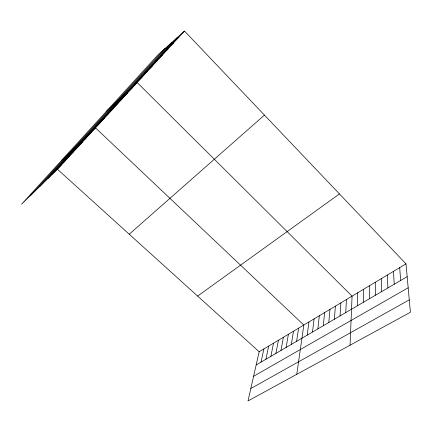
<?xml version="1.0" encoding="UTF-8"?>
<svg xmlns="http://www.w3.org/2000/svg" width="432" height="432" viewBox="0 0 432 432"><rect width="100%" height="100%" fill="white"/><g stroke="black" fill="none" stroke-linecap="round" stroke-linejoin="round"><path stroke-width="0.65" d="M369.349 298.793L369.36 285.8M363.334 302.308L363.523 289.294M357.394 305.78L357.755 292.745M350.055 345.211L352.064 296.152L137.171 82.528L106.596 111.132M345.74 312.595L346.437 299.522M340.022 315.938L340.88 302.848M334.373 319.237L335.394 306.131M328.801 322.499L329.972 309.377M323.293 325.717L324.616 312.584M317.855 328.898L319.324 315.749M312.482 332.041L314.096 318.881M307.174 335.14L308.929 321.975M296.762 374.317L303.82 325.031L95.488 127.867L61.846 160.121M296.595 341.329L298.62 328.147M291.325 344.407L293.479 331.22M286.119 347.452L288.403 334.26M280.973 350.46L283.387 337.262M275.891 353.43L278.429 340.232M270.875 356.368L273.526 343.165M265.912 359.267L268.682 346.064M261.009 362.135L263.898 348.932M405.999 263.866L259.162 351.761L247.995 400.95L410.4 312.255L405.999 263.866L184.486 31.05L158.252 54.572L21.6 204.185L57.44 169.263L184.486 31.05M30.742 195.275L165.067 48.46M39.679 186.57L171.644 42.568M47.909 178.551L177.633 37.195M51.975 174.118L61.452 164.9M60.28 165.073L69.628 156.006M56.101 169.625L65.513 160.483M68.807 155.779L78.019 146.875M64.514 160.456L73.791 151.47M77.576 146.227L86.638 137.5M73.159 151.033L82.296 142.22M82.048 141.35L91.033 132.716M91.055 131.539L99.873 123.098M95.58 126.603L104.317 118.265M104.83 116.527L113.384 108.4M100.175 121.597L108.821 113.368M109.55 111.38L118.012 103.367M114.34 106.164L122.699 98.264M119.2 100.867L127.456 93.091M124.124 95.499L132.278 87.847M134.201 84.521L142.128 77.128M139.347 78.91L147.161 71.658M144.574 73.219L152.264 66.107M149.877 67.441L157.437 60.475M155.261 61.576L162.691 54.761M160.726 55.62L168.021 48.962M166.271 49.572L173.426 43.081M171.909 43.432L178.918 37.109M129.233 234.214L264.449 115.09M197.618 296.082L339.449 193.919M256.165 364.964L407.165 276.68M253.595 376.294L408.175 287.777M250.819 388.519L409.271 299.857M57.44 169.263L259.162 351.761M399.692 267.64L400.648 280.492M393.471 271.366L394.222 284.251M387.326 275.044L387.882 287.955M381.262 278.678L381.623 291.616M375.273 282.258L375.446 295.223"/></g></svg>
